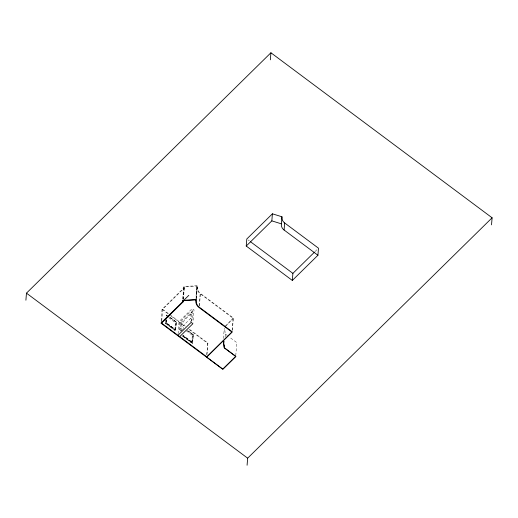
<?xml version="1.0" encoding="UTF-8"?>
<svg xmlns="http://www.w3.org/2000/svg" width="518" height="518" viewBox="0 0 518 518"><rect width="100%" height="100%" fill="white"/><g stroke="black" fill="none" stroke-linecap="round" stroke-linejoin="round"><path stroke-width="0.39" stroke-dasharray="2.59 1.94" d="M196.49 298.498L197.267 285.696L196.944 287.568A9.104 7.751 4.6 0 0 200.142 293.693L233.087 318.272L232.103 330.497M161.124 320.823L162.05 309.317L183.871 287.859L183.722 286.558L197.267 285.696L196.218 298.737M161.739 320.791L162.665 309.285L184.33 287.989L184.201 286.901L196.872 286.091L195.888 298.368M169.418 316.984L176.373 322.177L175.557 330.613L165.559 323.154L165.799 320.137M166.621 319.774L166.375 322.844L175.472 329.629L174.76 330.335L165.663 323.543L165.909 320.474M166.252 316.226L166.226 314.866M166.446 319.671L166.194 322.831L175.634 329.882L166 323.018L166.194 320.648M174.76 330.335L175.375 322.662L176.088 321.963L175.447 330.063M175.557 330.613L176.269 321.976L169.347 316.809M178.088 333.806L179.079 321.529L192.262 308.56L194.017 309.868L193.033 322.144M182.75 329.215L181.054 330.879L179.306 329.571L179.83 323.012A14.744 4.584 -53.3 0 1 191.123 311.914L192.871 313.222L192.346 319.781L190.087 322.002M182.731 298.834L183.722 286.558M180.147 331.274L180.827 322.837L194.017 309.868M182.945 299.365L183.871 287.859M183.21 299.177L184.201 286.901M183.404 299.495L184.33 287.989M181.054 330.879L181.585 324.32A14.744 4.584 -53.3 0 1 192.871 313.222M183.061 329.027L183.333 327.37M182.621 336.195L183.333 335.496L192.431 342.288L191.718 342.987L182.621 336.195L182.744 334.667M179.306 329.571L190.592 318.473L191.123 311.914M191.213 321.6L192.262 308.56M191.718 342.987L192.34 335.321L193.052 334.615L192.405 342.722L182.964 335.67L192.405 342.722M196.057 298.498L196.982 286.991M192.515 343.266L182.517 335.806L192.515 343.266L193.233 334.628L187.568 330.4M192.67 343.117L193.331 334.829L187.587 330.542M199.158 305.97L200.142 293.693M199.449 305.691L200.434 293.421A8.67 7.381 4.6 0 1 197.416 286.991M206.695 354.824L207.899 343.039L189.206 329.092M206.98 354.545L207.899 343.039M223.446 338.494L224.275 328.218M224.657 342.489L224.78 340.954M225.09 337.121L225.336 334.052L224.585 328.613M232.381 330.264L233.365 317.994L200.434 293.421M235.761 355.652L236.81 342.612L229.163 336.907M224.916 326.508L233.365 317.994M225.971 325.783L233.055 318.648M166.641 315.112L168.719 316.336M166.278 315.876L166.99 315.177M165.559 323.154L175.706 330.465M165.663 323.543L166.375 322.844M176.373 322.177L169.347 317.197M193.331 334.829L187.555 330.782M315.08 251.56L317.359 249.32M248.083 239.938L249.365 240.896M225.336 334.052L228.522 336.428M190.592 318.473L192.346 319.781M162.665 309.285L168.978 313.999M169.613 314.465L185.34 326.204M162.05 309.317L168.467 314.102M171.037 316.019L185.159 326.554M189.005 329.429L207.621 343.317M179.83 323.012L181.585 324.32M168.706 317.683L175.375 322.662M186.273 330.795L192.34 335.321"/><path stroke-width="0.78" d="M25.9 300.207L26.47 293.149L270.914 52.765L492.1 217.793L491.53 224.851M223.375 340.54L224.378 347.792L235.923 356.41L222.818 369.295L160.943 323.122L182.763 301.664L182.608 300.362L196.154 299.501L196.309 300.803A8.67 7.381 4.6 0 0 199.32 307.226L232.258 331.798L206.792 356.844L161.558 323.096L161.681 321.561M161.558 323.096L183.217 301.793L183.34 300.259M224.288 347.092L224.411 345.558M246.238 246.044L246.801 238.986L272.403 213.811L281.967 216.789A7.874 6.702 4.6 0 0 284.654 222.954L284.091 230.011L317.929 255.257L292.327 280.432L246.238 246.044L271.833 220.869L272.403 213.811M270.344 59.823L270.914 52.765M247.086 465.235L247.656 458.177L492.1 217.793M284.091 230.011A7.874 6.702 4.6 0 1 281.397 223.847L281.967 216.789M292.327 280.432L292.897 273.374L314.51 252.117M317.929 255.257L318.492 248.2L284.654 222.954M183.217 301.793L183.087 300.712L195.765 299.903L196.154 299.501M223.258 340.863L224.229 347.856L235.696 356.416L222.798 369.101L206.734 357.109L231.973 332.077L199.035 307.498A9.104 7.751 4.6 0 1 195.83 301.379L195.765 299.903M184.479 299.605L188.824 295.338M177.965 335.334L191.155 322.371L192.91 323.679L179.72 336.642M271.833 220.869L281.397 223.847M250.647 241.848L292.897 273.374M26.47 293.149L247.656 458.177"/></g></svg>
